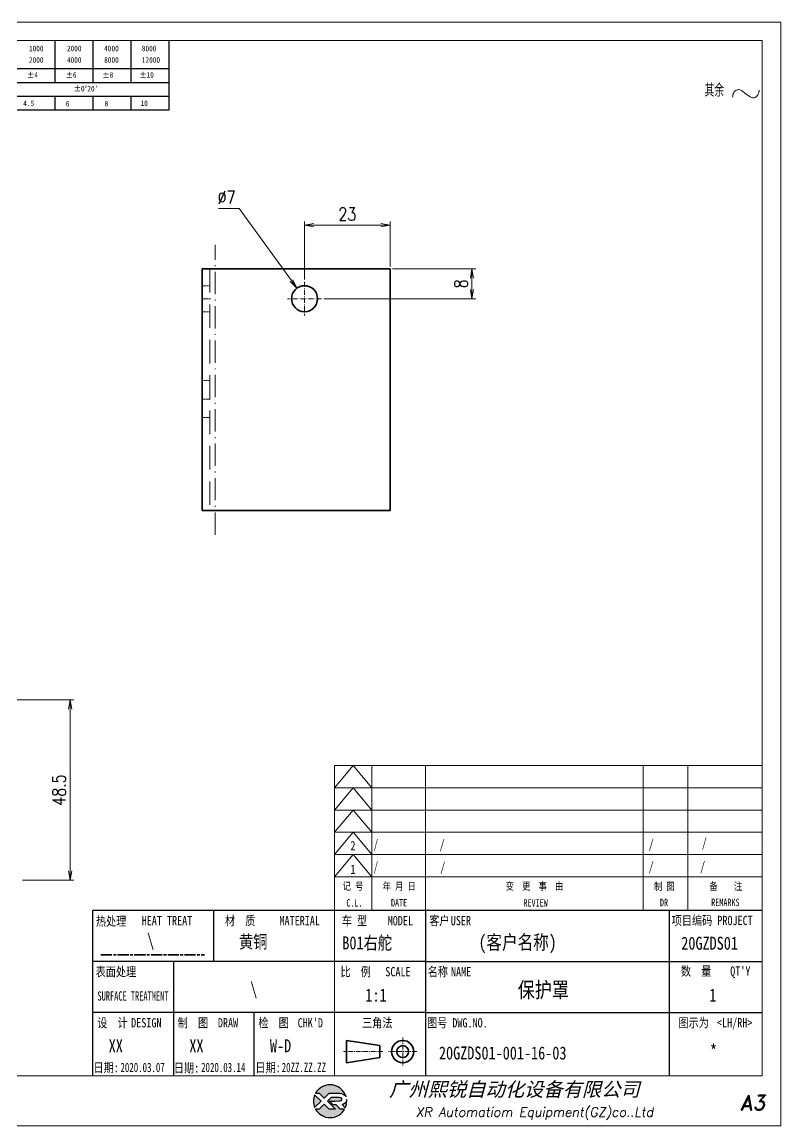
# Model space of a CAD drawing. Header units: millimetres. Extents: x 1333 to 78972, y -42879 to -5704.
# Drawn here: x 75749.7 to 75953.6, y -21799.1 to -21502.1 of the extents above; entities that cross this region are included whole.
import ezdxf
from ezdxf.enums import TextEntityAlignment as Align

# ---------------------------------------------------------------- set-up
doc = ezdxf.new("R2010")
doc.units = ezdxf.units.MM
doc.header["$LTSCALE"] = 0.5
for name, pattern in [('AM_ISO02W050x2', [3.75, 3, -0.75]), ('AM_ISO08W050x2', [9, 6, -0.75, 1.5, -0.75]), ('CENTER', [2, 1.25, -0.25, 0.25, -0.25]), ('DASHDOT', [18.5, 12, -3, 0.5, -3]), ('DASHED', [19.05, 12.7, -6.35]), ('DOT2', [0.125, 0, -0.125])]:
    doc.linetypes.add(name, pattern=pattern)
for name, color, linetype in [('DIM', 3, 'Continuous'), ('layer 1', 7, 'Continuous'), ('图号', 7, 'Continuous'), ('图名', 7, 'Continuous'), ('图框文字', 7, 'Continuous'), ('数量', 7, 'Continuous'), ('材质', 7, 'Continuous'), ('表面处理', 7, 'Continuous'), ('车型', 7, 'Continuous')]:
    doc.layers.add(name, color=color, linetype=linetype)
for name, color, linetype, lineweight in [('中心线', 2, 'AM_ISO08W050x2', 18), ('图框', 7, 'Continuous', 18), ('标注线', 3, 'Continuous', 18), ('热处理', 7, 'Continuous', 20), ('粗实线', 7, 'Continuous', 35), ('粗点划线', 6, 'AM_ISO08W050x2', 35), ('虚线', 1, 'AM_ISO02W050x2', 18)]:
    doc.layers.add(name, color=color, linetype=linetype, lineweight=lineweight)
doc.layers.add('打印', color=7, linetype='Continuous', lineweight=15, plot=False)
doc.layers.add('打印-禁用', color=7, linetype='Continuous', lineweight=15, plot=False)
doc.styles.add('DIM', font='romans.shx', dxfattribs={"width": 0.8, "bigfont": 'bigfont.shx'})
doc.styles.add('STYLE1', font='')
doc.styles.add('国标', font='simfang.ttf', dxfattribs={"width": 0.8})
doc.styles.add('机械长仿宋', font='gbenor.shx', dxfattribs={"height": 1, "bigfont": 'gbcbig.shx'})
doc.styles.add('标题字', font='romand.shx', dxfattribs={"oblique": 10, "bigfont": 'bigfont.shx'})
doc.styles.get('STYLE1').set_extended_font_data('SimSun')
doc.dimstyles.new('XR 1-1$0', dxfattribs={"dimtxt": 3.5, "dimasz": 2.5, "dimexe": 1, "dimexo": 0.625, "dimgap": 1.2, "dimtad": 1, "dimzin": 9, "dimdsep": 46, "dimtxsty": 'DIM', "dimblk": 'OPEN', "dimcen": 0, "dimclrd": 8, "dimclre": 8, "dimclrt": 2, "dimazin": 2, "dimtfac": 0.5, "dimtmove": 0, "dimatfit": 3, "dimldrblk": 'OPEN', "dimfxl": 1, "dimtolj": 2, "dimlwd": 18, "dimlwe": 18, "dimarcsym": 0})
doc.dimstyles.new('XR 1-1$3', dxfattribs={"dimtxt": 3.5, "dimasz": 2.5, "dimexe": 1, "dimexo": 0.625, "dimgap": 1.2, "dimtad": 1, "dimtoh": 1, "dimdsep": 46, "dimtxsty": 'DIM', "dimblk": 'OPEN', "dimcen": 0, "dimclrd": 8, "dimclre": 8, "dimclrt": 2, "dimazin": 2, "dimtfac": 0.5, "dimtofl": 0, "dimtmove": 0, "dimatfit": 3, "dimldrblk": 'OPEN', "dimfxl": 1, "dimtolj": 2, "dimlwd": 18, "dimlwe": 18, "dimarcsym": 0})

# ---------------------------------------------------------------- blocks, each defined once
blk = doc.blocks.new('XR')
at = {"true_color": 0xfc8000}
h = blk.add_hatch(color=30, dxfattribs=at)
h.set_gradient(color1=(252, 128, 0), rotation=240, one_color=1, tint=1, name='INVCURVED')
edge = h.paths.add_edge_path()
edge.add_spline(control_points=[(-434.18, -5928.47), (-433.9, -5928.74), (-433.63, -5929.01), (-433.63, -5929.01), (-433.63, -5929.01), (-433.63, -5929.01), (-433.36, -5928.74), (-433.09, -5928.47)], knot_values=[0.5625, 0.5625, 0.5625, 0.5625, 0.625, 0.625, 0.625, 0.625, 0.6875, 0.6875, 0.6875, 0.6875], degree=3, periodic=0)
edge.add_spline(control_points=[(-433.09, -5928.47), (-432.82, -5928.2), (-432.54, -5927.93), (-432.54, -5927.93), (-432.54, -5927.93), (-432.54, -5927.93), (-432.04, -5927.93), (-431.53, -5927.93)], knot_values=[0.4375, 0.4375, 0.4375, 0.4375, 0.5, 0.5, 0.5, 0.5, 0.5625, 0.5625, 0.5625, 0.5625], degree=3, periodic=0)
edge.add_spline(control_points=[(-431.53, -5927.93), (-431.03, -5927.93), (-430.52, -5927.93), (-430.52, -5927.93), (-430.52, -5927.93), (-430, -5927.93), (-429.43, -5927.96), (-429.01, -5928.33)], knot_values=[0.25, 0.25, 0.25, 0.25, 0.3125, 0.3125, 0.3125, 0.3125, 0.4375, 0.4375, 0.4375, 0.4375], degree=3, periodic=0)
edge.add_spline(control_points=[(-429.01, -5928.33), (-428.88, -5928.44), (-428.78, -5928.59), (-428.71, -5928.75)], knot_values=[0.125, 0.125, 0.125, 0.125, 0.25, 0.25, 0.25, 0.25], degree=3, periodic=0)
edge.add_spline(control_points=[(-428.71, -5928.75), (-429.13, -5927.18), (-430.58, -5926.02), (-432.31, -5926.02)], knot_values=[0, 0, 0, 0, 0.125, 0.125, 0.125, 0.125], degree=3, periodic=0)
edge.add_spline(control_points=[(-432.31, -5926.02), (-433.72, -5926.02), (-434.94, -5926.79), (-435.58, -5927.93)], knot_values=[0.875, 0.875, 0.875, 0.875, 1, 1, 1, 1], degree=3, periodic=0)
edge.add_spline(control_points=[(-435.58, -5927.93), (-435.58, -5927.93), (-434.72, -5927.93), (-434.72, -5927.93), (-434.72, -5927.93), (-434.72, -5927.93), (-434.45, -5928.2), (-434.18, -5928.47)], knot_values=[0.6875, 0.6875, 0.6875, 0.6875, 0.8125, 0.8125, 0.8125, 0.8125, 0.875, 0.875, 0.875, 0.875], degree=3, periodic=0)
edge = h.paths.add_edge_path()
edge.add_spline(control_points=[(-434.79, -5929.26), (-435.04, -5929.02), (-435.34, -5928.72), (-435.54, -5928.53)], knot_values=[0.562504, 0.562504, 0.562504, 0.562504, 0.656252, 0.656252, 0.656252, 0.656252], degree=3, periodic=0)
edge.add_spline(control_points=[(-435.54, -5928.53), (-435.67, -5928.4), (-435.76, -5928.31), (-435.76, -5928.31), (-435.76, -5928.31), (-435.94, -5928.74), (-436.03, -5929.21), (-436.03, -5929.71)], knot_values=[0.25, 0.25, 0.25, 0.25, 0.312504, 0.312504, 0.312504, 0.312504, 0.562504, 0.562504, 0.562504, 0.562504], degree=3, periodic=0)
edge.add_spline(control_points=[(-436.03, -5929.71), (-436.03, -5930.2), (-435.94, -5930.67), (-435.76, -5931.1), (-435.76, -5931.1), (-435.4, -5930.75), (-435.05, -5930.4)], knot_values=[0.874998, 0.874998, 0.874998, 0.874998, 1.124998, 1.124998, 1.124998, 1.25, 1.25, 1.25, 1.25], degree=3, periodic=0)
edge.add_spline(control_points=[(-435.05, -5930.4), (-434.7, -5930.05), (-434.34, -5929.71), (-434.34, -5929.71), (-434.34, -5929.71), (-434.34, -5929.71), (-434.34, -5929.71), (-434.34, -5929.71)], knot_values=[0.749878, 0.749878, 0.749878, 0.749878, 0.874875, 0.874875, 0.874875, 0.874875, 0.874998, 0.874998, 0.874998, 0.874998], degree=3, periodic=0)
edge.add_spline(control_points=[(-434.34, -5929.71), (-434.34, -5929.71), (-434.34, -5929.71), (-434.34, -5929.71)], knot_values=[0.749634, 0.749634, 0.749634, 0.749634, 0.749817, 0.749817, 0.749817, 0.749817], degree=3, periodic=0)
edge.add_spline(control_points=[(-434.35, -5929.7), (-434.35, -5929.7), (-434.35, -5929.7), (-434.35, -5929.7)], knot_values=[0.738281, 0.738281, 0.738281, 0.738281, 0.742188, 0.742188, 0.742188, 0.742188], degree=3, periodic=0)
edge.add_spline(control_points=[(-434.35, -5929.7), (-434.36, -5929.69), (-434.37, -5929.68), (-434.38, -5929.67)], knot_values=[0.726563, 0.726563, 0.726563, 0.726563, 0.738281, 0.738281, 0.738281, 0.738281], degree=3, periodic=0)
edge.add_spline(control_points=[(-434.38, -5929.67), (-434.38, -5929.66), (-434.39, -5929.65), (-434.4, -5929.65)], knot_values=[0.718751, 0.718751, 0.718751, 0.718751, 0.726563, 0.726563, 0.726563, 0.726563], degree=3, periodic=0)
edge.add_spline(control_points=[(-434.4, -5929.65), (-434.42, -5929.63), (-434.45, -5929.6), (-434.47, -5929.58)], knot_values=[0.703126, 0.703126, 0.703126, 0.703126, 0.718751, 0.718751, 0.718751, 0.718751], degree=3, periodic=0)
edge.add_spline(control_points=[(-434.47, -5929.58), (-434.5, -5929.55), (-434.53, -5929.52), (-434.56, -5929.49)], knot_values=[0.687501, 0.687501, 0.687501, 0.687501, 0.703126, 0.703126, 0.703126, 0.703126], degree=3, periodic=0)
edge.add_spline(control_points=[(-434.56, -5929.49), (-434.63, -5929.42), (-434.71, -5929.35), (-434.79, -5929.26)], knot_values=[0.656252, 0.656252, 0.656252, 0.656252, 0.687501, 0.687501, 0.687501, 0.687501], degree=3, periodic=0)
at = {"true_color": 0x0348ff}
h = blk.add_hatch(color=160, dxfattribs=at)
h.set_gradient(color1=(3, 72, 255), color2=(0, 41, 153), one_color=1, tint=0.3, name='HEMISPHERICAL')
edge = h.paths.add_edge_path()
edge.add_spline(control_points=[(-432.54, -5929.67), (-432.26, -5929.95), (-431.94, -5930.23), (-431.66, -5930.51), (-431.66, -5930.51), (-431.66, -5930.51), (-431.66, -5930.51), (-431.66, -5930.51)], knot_values=[0.736842, 0.736842, 0.736842, 0.736842, 0.789474, 0.789474, 0.789474, 0.789474, 0.802633, 0.802633, 0.802633, 0.802633], degree=3, periodic=0)
edge.add_spline(control_points=[(-431.66, -5930.51), (-431.65, -5930.51), (-431.65, -5930.52), (-431.65, -5930.52)], knot_values=[0.802633, 0.802633, 0.802633, 0.802633, 0.815791, 0.815791, 0.815791, 0.815791], degree=3, periodic=0)
edge.add_spline(control_points=[(-431.65, -5930.52), (-431.64, -5930.53), (-431.64, -5930.53), (-431.64, -5930.53)], knot_values=[0.815791, 0.815791, 0.815791, 0.815791, 0.82237, 0.82237, 0.82237, 0.82237], degree=3, periodic=0)
edge.add_spline(control_points=[(-431.64, -5930.53), (-431.64, -5930.53), (-431.64, -5930.53), (-431.63, -5930.54)], knot_values=[0.82237, 0.82237, 0.82237, 0.82237, 0.828949, 0.828949, 0.828949, 0.828949], degree=3, periodic=0)
edge.add_spline(control_points=[(-431.63, -5930.54), (-431.63, -5930.54), (-431.63, -5930.54), (-431.63, -5930.54), (-431.63, -5930.54), (-431.63, -5930.54), (-431.59, -5930.54), (-431.52, -5930.54)], knot_values=[0.841901, 0.841901, 0.841901, 0.841901, 0.842105, 0.842105, 0.842105, 0.842105, 0.855264, 0.855264, 0.855264, 0.855264], degree=3, periodic=0)
edge.add_spline(control_points=[(-431.52, -5930.54), (-431.46, -5930.54), (-431.38, -5930.54), (-431.3, -5930.54)], knot_values=[0.855264, 0.855264, 0.855264, 0.855264, 0.868422, 0.868422, 0.868422, 0.868422], degree=3, periodic=0)
edge.add_spline(control_points=[(-431.3, -5930.54), (-431.26, -5930.54), (-431.22, -5930.54), (-431.18, -5930.54)], knot_values=[0.868422, 0.868422, 0.868422, 0.868422, 0.875, 0.875, 0.875, 0.875], degree=3, periodic=0)
edge.add_spline(control_points=[(-431.18, -5930.54), (-431.14, -5930.54), (-431.1, -5930.54), (-431.07, -5930.54)], knot_values=[0.875, 0.875, 0.875, 0.875, 0.881579, 0.881579, 0.881579, 0.881579], degree=3, periodic=0)
edge.add_spline(control_points=[(-431.07, -5930.54), (-431.05, -5930.54), (-431.04, -5930.54), (-431.03, -5930.54)], knot_values=[0.881579, 0.881579, 0.881579, 0.881579, 0.884869, 0.884869, 0.884869, 0.884869], degree=3, periodic=0)
edge.add_spline(control_points=[(-431.03, -5930.54), (-431.02, -5930.54), (-431, -5930.54), (-431, -5930.54)], knot_values=[0.884869, 0.884869, 0.884869, 0.884869, 0.888158, 0.888158, 0.888158, 0.888158], degree=3, periodic=0)
edge.add_spline(control_points=[(-431, -5930.54), (-430.99, -5930.54), (-430.99, -5930.54), (-430.98, -5930.54)], knot_values=[0.888158, 0.888158, 0.888158, 0.888158, 0.889803, 0.889803, 0.889803, 0.889803], degree=3, periodic=0)
edge.add_spline(control_points=[(-430.98, -5930.54), (-430.98, -5930.54), (-430.98, -5930.54), (-430.97, -5930.54)], knot_values=[0.889803, 0.889803, 0.889803, 0.889803, 0.891447, 0.891447, 0.891447, 0.891447], degree=3, periodic=0)
edge.add_spline(control_points=[(-430.97, -5930.54), (-430.97, -5930.54), (-430.97, -5930.54), (-430.97, -5930.54)], knot_values=[0.891447, 0.891447, 0.891447, 0.891447, 0.89227, 0.89227, 0.89227, 0.89227], degree=3, periodic=0)
edge.add_spline(control_points=[(-430.97, -5930.54), (-430.97, -5930.54), (-430.97, -5930.54), (-430.97, -5930.54)], knot_values=[0.89227, 0.89227, 0.89227, 0.89227, 0.893092, 0.893092, 0.893092, 0.893092], degree=3, periodic=0)
edge.add_spline(control_points=[(-430.97, -5930.54), (-430.97, -5930.54), (-430.97, -5930.54), (-430.97, -5930.54)], knot_values=[0.893092, 0.893092, 0.893092, 0.893092, 0.893503, 0.893503, 0.893503, 0.893503], degree=3, periodic=0)
edge.add_spline(control_points=[(-430.97, -5930.54), (-430.97, -5930.54), (-430.97, -5930.54), (-430.97, -5930.54)], knot_values=[0.893503, 0.893503, 0.893503, 0.893503, 0.893914, 0.893914, 0.893914, 0.893914], degree=3, periodic=0)
edge.add_spline(control_points=[(-430.97, -5930.54), (-430.97, -5930.54), (-430.97, -5930.54), (-430.97, -5930.54)], knot_values=[0.893914, 0.893914, 0.893914, 0.893914, 0.89412, 0.89412, 0.89412, 0.89412], degree=3, periodic=0)
edge.add_spline(control_points=[(-430.97, -5930.54), (-430.97, -5930.54), (-430.97, -5930.54), (-430.97, -5930.54)], knot_values=[0.89412, 0.89412, 0.89412, 0.89412, 0.894326, 0.894326, 0.894326, 0.894326], degree=3, periodic=0)
edge.add_spline(control_points=[(-430.97, -5930.54), (-430.97, -5930.54), (-430.97, -5930.54), (-430.97, -5930.54)], knot_values=[0.894428, 0.894428, 0.894428, 0.894428, 0.894531, 0.894531, 0.894531, 0.894531], degree=3, periodic=0)
edge.add_spline(control_points=[(-430.97, -5930.54), (-430.97, -5930.54), (-430.97, -5930.54), (-430.97, -5930.54)], knot_values=[0.894531, 0.894531, 0.894531, 0.894531, 0.894583, 0.894583, 0.894583, 0.894583], degree=3, periodic=0)
edge.add_spline(control_points=[(-430.97, -5930.54), (-430.97, -5930.54), (-430.97, -5930.54), (-430.97, -5930.54), (-430.97, -5930.54), (-430.97, -5930.54), (-430.73, -5930.78), (-430.49, -5931.01)], knot_values=[0.894685, 0.894685, 0.894685, 0.894685, 0.894737, 0.894737, 0.894737, 0.894737, 0.921052, 0.921052, 0.921052, 0.921052], degree=3, periodic=0)
edge.add_spline(control_points=[(-430.49, -5931.01), (-430.26, -5931.24), (-430.02, -5931.48), (-430.02, -5931.48)], knot_values=[0.921052, 0.921052, 0.921052, 0.921052, 0.947368, 0.947368, 0.947368, 0.947368], degree=3, periodic=0)
edge.add_spline(control_points=[(-430.02, -5931.48), (-430.02, -5931.48), (-430.02, -5931.48), (-430.02, -5931.48)], knot_values=[0.947522, 0.947522, 0.947522, 0.947522, 0.947573, 0.947573, 0.947573, 0.947573], degree=3, periodic=0)
edge.add_spline(control_points=[(-430.02, -5931.48), (-430.02, -5931.48), (-430.02, -5931.48), (-430.02, -5931.48)], knot_values=[0.947573, 0.947573, 0.947573, 0.947573, 0.947676, 0.947676, 0.947676, 0.947676], degree=3, periodic=0)
edge.add_spline(control_points=[(-430.02, -5931.48), (-430.02, -5931.48), (-430.02, -5931.48), (-430.02, -5931.48)], knot_values=[0.947676, 0.947676, 0.947676, 0.947676, 0.947779, 0.947779, 0.947779, 0.947779], degree=3, periodic=0)
edge.add_spline(control_points=[(-430.02, -5931.48), (-430.02, -5931.48), (-430.02, -5931.48), (-430.02, -5931.48)], knot_values=[0.947779, 0.947779, 0.947779, 0.947779, 0.947984, 0.947984, 0.947984, 0.947984], degree=3, periodic=0)
edge.add_spline(control_points=[(-430.02, -5931.48), (-430.02, -5931.48), (-430.02, -5931.48), (-430.02, -5931.48)], knot_values=[0.947984, 0.947984, 0.947984, 0.947984, 0.94819, 0.94819, 0.94819, 0.94819], degree=3, periodic=0)
edge.add_spline(control_points=[(-430.02, -5931.48), (-430.02, -5931.48), (-430.02, -5931.48), (-430.02, -5931.48)], knot_values=[0.94819, 0.94819, 0.94819, 0.94819, 0.948601, 0.948601, 0.948601, 0.948601], degree=3, periodic=0)
edge.add_spline(control_points=[(-430.02, -5931.48), (-430.02, -5931.48), (-430.02, -5931.48), (-430.02, -5931.48)], knot_values=[0.948601, 0.948601, 0.948601, 0.948601, 0.949012, 0.949012, 0.949012, 0.949012], degree=3, periodic=0)
edge.add_spline(control_points=[(-430.02, -5931.48), (-430.02, -5931.48), (-430.01, -5931.48), (-430.01, -5931.48)], knot_values=[0.949012, 0.949012, 0.949012, 0.949012, 0.949834, 0.949834, 0.949834, 0.949834], degree=3, periodic=0)
edge.add_spline(control_points=[(-430.01, -5931.48), (-430.01, -5931.48), (-430.01, -5931.48), (-430.01, -5931.48)], knot_values=[0.949834, 0.949834, 0.949834, 0.949834, 0.950657, 0.950657, 0.950657, 0.950657], degree=3, periodic=0)
edge.add_spline(control_points=[(-430.01, -5931.48), (-430.01, -5931.48), (-430, -5931.48), (-430, -5931.48)], knot_values=[0.950657, 0.950657, 0.950657, 0.950657, 0.952301, 0.952301, 0.952301, 0.952301], degree=3, periodic=0)
edge.add_spline(control_points=[(-430, -5931.48), (-429.99, -5931.48), (-429.98, -5931.48), (-429.98, -5931.48)], knot_values=[0.952301, 0.952301, 0.952301, 0.952301, 0.953946, 0.953946, 0.953946, 0.953946], degree=3, periodic=0)
edge.add_spline(control_points=[(-429.98, -5931.48), (-429.96, -5931.48), (-429.95, -5931.48), (-429.93, -5931.48)], knot_values=[0.953946, 0.953946, 0.953946, 0.953946, 0.957236, 0.957236, 0.957236, 0.957236], degree=3, periodic=0)
edge.add_spline(control_points=[(-429.93, -5931.48), (-429.91, -5931.48), (-429.89, -5931.48), (-429.87, -5931.48)], knot_values=[0.957236, 0.957236, 0.957236, 0.957236, 0.960525, 0.960525, 0.960525, 0.960525], degree=3, periodic=0)
edge.add_spline(control_points=[(-429.87, -5931.48), (-429.82, -5931.48), (-429.77, -5931.48), (-429.71, -5931.48)], knot_values=[0.960525, 0.960525, 0.960525, 0.960525, 0.967104, 0.967104, 0.967104, 0.967104], degree=3, periodic=0)
edge.add_spline(control_points=[(-429.71, -5931.48), (-429.65, -5931.48), (-429.59, -5931.48), (-429.53, -5931.48)], knot_values=[0.967104, 0.967104, 0.967104, 0.967104, 0.973683, 0.973683, 0.973683, 0.973683], degree=3, periodic=0)
edge.add_spline(control_points=[(-429.53, -5931.48), (-429.41, -5931.48), (-429.29, -5931.48), (-429.19, -5931.48)], knot_values=[0.973683, 0.973683, 0.973683, 0.973683, 0.98684, 0.98684, 0.98684, 0.98684], degree=3, periodic=0)
edge.add_spline(control_points=[(-429.19, -5931.48), (-429.1, -5931.48), (-429.04, -5931.48), (-429.04, -5931.48), (-429.67, -5932.62), (-430.9, -5933.39), (-432.31, -5933.39)], knot_values=[0.98684, 0.98684, 0.98684, 0.98684, 1, 1, 1, 1.052632, 1.052632, 1.052632, 1.052632], degree=3, periodic=0)
edge.add_spline(control_points=[(-432.31, -5933.39), (-433.72, -5933.39), (-434.94, -5932.62), (-435.58, -5931.48), (-435.58, -5931.48), (-435.58, -5931.48), (-435.36, -5931.48), (-435.15, -5931.48)], knot_values=[0.052632, 0.052632, 0.052632, 0.052632, 0.105263, 0.105263, 0.105263, 0.105263, 0.131579, 0.131579, 0.131579, 0.131579], degree=3, periodic=0)
edge.add_spline(control_points=[(-435.15, -5931.48), (-434.93, -5931.48), (-434.72, -5931.48), (-434.72, -5931.48), (-434.72, -5931.48), (-434.72, -5931.48), (-434.45, -5931.21), (-434.18, -5930.94)], knot_values=[0.131579, 0.131579, 0.131579, 0.131579, 0.157895, 0.157895, 0.157895, 0.157895, 0.184211, 0.184211, 0.184211, 0.184211], degree=3, periodic=0)
edge.add_spline(control_points=[(-434.18, -5930.94), (-433.9, -5930.67), (-433.63, -5930.4), (-433.63, -5930.4), (-433.63, -5930.4), (-433.63, -5930.4), (-433.36, -5930.67), (-433.09, -5930.94)], knot_values=[0.184211, 0.184211, 0.184211, 0.184211, 0.210526, 0.210526, 0.210526, 0.210526, 0.236842, 0.236842, 0.236842, 0.236842], degree=3, periodic=0)
edge.add_spline(control_points=[(-433.09, -5930.94), (-432.82, -5931.21), (-432.54, -5931.48), (-432.54, -5931.48), (-432.54, -5931.48), (-432.54, -5931.48), (-432.19, -5931.48), (-431.83, -5931.48)], knot_values=[0.236842, 0.236842, 0.236842, 0.236842, 0.263158, 0.263158, 0.263158, 0.263158, 0.289474, 0.289474, 0.289474, 0.289474], degree=3, periodic=0)
edge.add_spline(control_points=[(-431.83, -5931.48), (-431.48, -5931.48), (-431.12, -5931.48), (-431.12, -5931.48), (-431.12, -5931.48), (-431.12, -5931.48), (-431.57, -5931.03), (-432.02, -5930.59)], knot_values=[0.289474, 0.289474, 0.289474, 0.289474, 0.315789, 0.315789, 0.315789, 0.315789, 0.342105, 0.342105, 0.342105, 0.342105], degree=3, periodic=0)
edge.add_spline(control_points=[(-432.02, -5930.59), (-432.47, -5930.15), (-432.92, -5929.71), (-432.92, -5929.71), (-432.92, -5929.71), (-432.92, -5929.71), (-432.71, -5929.5), (-432.5, -5929.29)], knot_values=[0.342105, 0.342105, 0.342105, 0.342105, 0.368421, 0.368421, 0.368421, 0.368421, 0.394737, 0.394737, 0.394737, 0.394737], degree=3, periodic=0)
edge.add_spline(control_points=[(-432.5, -5929.29), (-432.3, -5929.09), (-432.09, -5928.88), (-432.09, -5928.88)], knot_values=[0.394737, 0.394737, 0.394737, 0.394737, 0.421053, 0.421053, 0.421053, 0.421053], degree=3, periodic=0)
edge.add_spline(control_points=[(-432.09, -5928.88), (-432.09, -5928.88), (-432.06, -5928.86), (-432.06, -5928.86)], knot_values=[0.421053, 0.421053, 0.421053, 0.421053, 0.473684, 0.473684, 0.473684, 0.473684], degree=3, periodic=0)
edge.add_spline(control_points=[(-432.06, -5928.86), (-432.06, -5928.86), (-432.06, -5928.86), (-432.06, -5928.86), (-432.06, -5928.86), (-432.06, -5928.86), (-430.4, -5928.86), (-430.26, -5928.86)], knot_values=[0.473684, 0.473684, 0.473684, 0.473684, 0.473684, 0.473684, 0.473684, 0.473684, 0.526316, 0.526316, 0.526316, 0.526316], degree=3, periodic=0)
edge.add_spline(control_points=[(-430.26, -5928.86), (-429.54, -5928.86), (-429.62, -5929.4), (-429.83, -5929.55)], knot_values=[0.526316, 0.526316, 0.526316, 0.526316, 0.578947, 0.578947, 0.578947, 0.578947], degree=3, periodic=0)
edge.add_spline(control_points=[(-429.83, -5929.55), (-429.94, -5929.62), (-430.08, -5929.65), (-430.26, -5929.65), (-430.26, -5929.65), (-430.26, -5929.65), (-430.48, -5929.65), (-430.71, -5929.66)], knot_values=[0.578947, 0.578947, 0.578947, 0.578947, 0.631579, 0.631579, 0.631579, 0.631579, 0.657895, 0.657895, 0.657895, 0.657895], degree=3, periodic=0)
edge.add_spline(control_points=[(-430.71, -5929.66), (-430.93, -5929.66), (-431.15, -5929.67), (-431.15, -5929.67), (-431.15, -5929.67), (-431.15, -5929.67), (-432.54, -5929.67), (-432.54, -5929.67)], knot_values=[0.657895, 0.657895, 0.657895, 0.657895, 0.684211, 0.684211, 0.684211, 0.684211, 0.736842, 0.736842, 0.736842, 0.736842], degree=3, periodic=0)
edge = h.paths.add_edge_path()
edge.add_spline(control_points=[(-428.6, -5929.32), (-428.61, -5929.67), (-428.76, -5930), (-429.06, -5930.22)], knot_values=[0.8, 0.8, 0.8, 0.8, 1, 1, 1, 1], degree=3, periodic=0)
edge.add_spline(control_points=[(-429.06, -5930.22), (-429.22, -5930.34), (-429.41, -5930.43), (-429.61, -5930.48)], knot_values=[0.6, 0.6, 0.6, 0.6, 0.8, 0.8, 0.8, 0.8], degree=3, periodic=0)
edge.add_spline(control_points=[(-429.61, -5930.48), (-429.61, -5930.48), (-428.9, -5931.19), (-428.9, -5931.19), (-428.9, -5931.19), (-428.69, -5930.73), (-428.58, -5930.23), (-428.58, -5929.71)], knot_values=[0.2, 0.2, 0.2, 0.2, 0.4, 0.4, 0.4, 0.4, 0.6, 0.6, 0.6, 0.6], degree=3, periodic=0)
edge.add_spline(control_points=[(-428.58, -5929.71), (-428.58, -5929.58), (-428.59, -5929.45), (-428.6, -5929.32)], knot_values=[0, 0, 0, 0, 0.2, 0.2, 0.2, 0.2], degree=3, periodic=0)
at = {"layer": 'layer 1', "color": 30}
for points, knots in [([(-432.31, -5926.02), (-430.58, -5926.02), (-429.13, -5927.18), (-428.71, -5928.75), (-428.71, -5928.75), (-428.78, -5928.59), (-428.88, -5928.44), (-429.01, -5928.33), (-429.01, -5928.33), (-429.43, -5927.96), (-430, -5927.93), (-430.52, -5927.93), (-430.52, -5927.93), (-430.52, -5927.93), (-432.54, -5927.93), (-432.54, -5927.93), (-432.54, -5927.93), (-432.54, -5927.93), (-433.63, -5929.01), (-433.63, -5929.01), (-433.63, -5929.01), (-433.63, -5929.01), (-434.72, -5927.93), (-434.72, -5927.93), (-434.72, -5927.93), (-434.72, -5927.93), (-435.58, -5927.93), (-435.58, -5927.93), (-435.58, -5927.93), (-434.94, -5926.79), (-433.72, -5926.02), (-432.31, -5926.02)], [0, 0, 0, 0, 0.125, 0.125, 0.125, 0.125, 0.25, 0.25, 0.25, 0.25, 0.375, 0.375, 0.375, 0.375, 0.5, 0.5, 0.5, 0.5, 0.625, 0.625, 0.625, 0.625, 0.75, 0.75, 0.75, 0.75, 0.875, 0.875, 0.875, 0.875, 1, 1, 1, 1]), ([(-435.76, -5931.1), (-435.94, -5930.67), (-436.03, -5930.2), (-436.03, -5929.71), (-436.03, -5929.71), (-436.03, -5929.21), (-435.94, -5928.74), (-435.76, -5928.31), (-435.76, -5928.31), (-435.76, -5928.31), (-434.34, -5929.71), (-434.34, -5929.71), (-434.34, -5929.71), (-434.34, -5929.71), (-435.76, -5931.1), (-435.76, -5931.1)], [0, 0, 0, 0, 0.25, 0.25, 0.25, 0.25, 0.5, 0.5, 0.5, 0.5, 0.75, 0.75, 0.75, 0.75, 1, 1, 1, 1])]:
    blk.add_open_spline(points, degree=3, knots=knots, dxfattribs=at)
at = {"layer": 'layer 1', "color": 154}
for points, knots in [([(-429.04, -5931.48), (-429.67, -5932.62), (-430.9, -5933.39), (-432.31, -5933.39), (-432.31, -5933.39), (-433.72, -5933.39), (-434.94, -5932.62), (-435.58, -5931.48), (-435.58, -5931.48), (-435.58, -5931.48), (-434.72, -5931.48), (-434.72, -5931.48), (-434.72, -5931.48), (-434.72, -5931.48), (-433.63, -5930.4), (-433.63, -5930.4), (-433.63, -5930.4), (-433.63, -5930.4), (-432.54, -5931.48), (-432.54, -5931.48), (-432.54, -5931.48), (-432.54, -5931.48), (-431.12, -5931.48), (-431.12, -5931.48), (-431.12, -5931.48), (-431.12, -5931.48), (-432.92, -5929.71), (-432.92, -5929.71), (-432.92, -5929.71), (-432.92, -5929.71), (-432.09, -5928.88), (-432.09, -5928.88), (-432.09, -5928.88), (-432.09, -5928.88), (-432.06, -5928.86), (-432.06, -5928.86), (-432.06, -5928.86), (-432.06, -5928.86), (-430.4, -5928.86), (-430.26, -5928.86), (-430.26, -5928.86), (-429.54, -5928.86), (-429.62, -5929.4), (-429.83, -5929.55), (-429.83, -5929.55), (-429.94, -5929.62), (-430.08, -5929.65), (-430.26, -5929.65), (-430.26, -5929.65), (-430.26, -5929.65), (-431.15, -5929.67), (-431.15, -5929.67), (-431.15, -5929.67), (-431.15, -5929.67), (-432.54, -5929.67), (-432.54, -5929.67), (-432.54, -5929.67), (-432.26, -5929.95), (-431.94, -5930.23), (-431.66, -5930.51), (-431.66, -5930.51), (-431.66, -5930.51), (-431.63, -5930.54), (-431.63, -5930.54), (-431.63, -5930.54), (-431.63, -5930.54), (-430.97, -5930.54), (-430.97, -5930.54), (-430.97, -5930.54), (-430.97, -5930.54), (-430.02, -5931.48), (-430.02, -5931.48), (-430.02, -5931.48), (-430.02, -5931.48), (-429.04, -5931.48), (-429.04, -5931.48)], [0, 0, 0, 0, 0.052632, 0.052632, 0.052632, 0.052632, 0.105263, 0.105263, 0.105263, 0.105263, 0.157895, 0.157895, 0.157895, 0.157895, 0.210526, 0.210526, 0.210526, 0.210526, 0.263158, 0.263158, 0.263158, 0.263158, 0.315789, 0.315789, 0.315789, 0.315789, 0.368421, 0.368421, 0.368421, 0.368421, 0.421053, 0.421053, 0.421053, 0.421053, 0.473684, 0.473684, 0.473684, 0.473684, 0.526316, 0.526316, 0.526316, 0.526316, 0.578947, 0.578947, 0.578947, 0.578947, 0.631579, 0.631579, 0.631579, 0.631579, 0.684211, 0.684211, 0.684211, 0.684211, 0.736842, 0.736842, 0.736842, 0.736842, 0.789474, 0.789474, 0.789474, 0.789474, 0.842105, 0.842105, 0.842105, 0.842105, 0.894737, 0.894737, 0.894737, 0.894737, 0.947368, 0.947368, 0.947368, 0.947368, 1, 1, 1, 1]), ([(-428.6, -5929.32), (-428.59, -5929.45), (-428.58, -5929.58), (-428.58, -5929.71), (-428.58, -5929.71), (-428.58, -5930.23), (-428.69, -5930.73), (-428.9, -5931.19), (-428.9, -5931.19), (-428.9, -5931.19), (-429.61, -5930.48), (-429.61, -5930.48), (-429.61, -5930.48), (-429.41, -5930.43), (-429.22, -5930.34), (-429.06, -5930.22), (-429.06, -5930.22), (-428.76, -5930), (-428.61, -5929.67), (-428.6, -5929.32)], [0, 0, 0, 0, 0.2, 0.2, 0.2, 0.2, 0.4, 0.4, 0.4, 0.4, 0.6, 0.6, 0.6, 0.6, 0.8, 0.8, 0.8, 0.8, 1, 1, 1, 1])]:
    blk.add_open_spline(points, degree=3, knots=knots, dxfattribs=at)
blk = doc.blocks.new('GZDEH零件A3图框V01版')
at = {"layer": '中心线', "color": 1, "linetype": 'CENTER', "lineweight": 5, "ltscale": 2}
for p, q in [((3175.82, -1822.66), (3175.82, -1830.26)), ((3170.49, -1826.46), (3159.89, -1826.46)), ((3179.62, -1826.46), (3172.02, -1826.46))]:
    blk.add_line(p, q, dxfattribs=at)
at = {"layer": '图框', "linetype": 'Continuous'}
for p, q in [((3272.49, -1554.46), (2882.49, -1554.46)), ((3272.49, -1832.96), (3272.49, -1554.46)), ((3157.49, -1749.46), (3272.49, -1749.46)), ((3157.49, -1832.96), (3157.49, -1749.46)), ((2882.49, -1832.96), (3272.49, -1832.96))]:
    blk.add_line(p, q, dxfattribs=at)
at = {"layer": '图框', "color": 9}
for p, q in [((3157.49, -1755.46), (3162.49, -1749.46)), ((3162.49, -1749.46), (3167.49, -1755.46)), ((3167.49, -1788.46), (3167.49, -1749.46)), ((3240.49, -1788.46), (3240.49, -1749.46)), ((3252.49, -1749.46), (3252.49, -1788.46)), ((3157.49, -1755.46), (3272.49, -1755.46)), ((3157.49, -1761.46), (3162.49, -1755.46)), ((3162.49, -1755.46), (3167.49, -1761.46)), ((3157.49, -1761.46), (3272.49, -1761.46)), ((3157.49, -1767.46), (3162.49, -1761.46)), ((3162.49, -1761.46), (3167.49, -1767.46)), ((3157.49, -1767.46), (3272.49, -1767.46)), ((3157.49, -1773.46), (3162.49, -1767.46)), ((3162.49, -1767.46), (3167.49, -1773.46)), ((3157.49, -1773.46), (3272.49, -1773.46)), ((3157.49, -1779.46), (3162.49, -1773.46)), ((3162.49, -1773.46), (3167.49, -1779.46)), ((3157.49, -1779.46), (3272.49, -1779.46))]:
    blk.add_line(p, q, dxfattribs=at)
at = {"layer": '图框', "color": 9, "linetype": 'Continuous'}
blk.add_line((3181.99, -1749.46), (3181.99, -1832.96), dxfattribs=at)
at = {"layer": '图框', "color": 2, "linetype": 'ByBlock', "lineweight": 35}
for p, q in [((3169.69, -1824.86), (3160.69, -1823.46)), ((3160.69, -1829.46), (3160.69, -1823.46)), ((3169.69, -1824.86), (3169.69, -1828.06)), ((3169.69, -1828.06), (3160.69, -1829.46))]:
    blk.add_line(p, q, dxfattribs=at)
for radius in [3, 1.6]:
    blk.add_circle((3175.82, -1826.46), radius, dxfattribs=at)
at = {"layer": '图框文字', "color": 9}
for p, q in [((3082.42, -1561.98), (3082.42, -1554.46)), ((3092.64, -1561.98), (3092.64, -1554.46)), ((3102.86, -1561.98), (3102.86, -1554.46)), ((3113.09, -1573.08), (3113.09, -1554.46)), ((2996.09, -1561.98), (3113.09, -1561.98)), ((3082.42, -1565.68), (3082.42, -1561.98)), ((3092.64, -1565.68), (3092.64, -1561.98)), ((3102.86, -1565.68), (3102.86, -1561.98)), ((2996.09, -1565.68), (3113.09, -1565.68)), ((2996.09, -1569.38), (3113.09, -1569.38)), ((3082.42, -1573.08), (3082.42, -1569.48)), ((3092.64, -1573.08), (3092.64, -1569.38)), ((3102.86, -1573.08), (3102.86, -1569.38)), ((2990.09, -1573.08), (3113.09, -1573.08)), ((3272.49, -1788.46), (3092.49, -1788.46)), ((3124.99, -1788.46), (3124.99, -1802.35)), ((3181.99, -1788.46), (3181.99, -1832.96)), ((3247.49, -1788.46), (3247.49, -1832.96)), ((3181.99, -1802.21), (3092.49, -1802.21)), ((3114.17, -1802.21), (3114.17, -1815.96)), ((3181.99, -1802.21), (3272.49, -1802.21)), ((3181.99, -1815.96), (3092.49, -1815.96)), ((3114.17, -1815.96), (3114.17, -1832.96)), ((3114.17, -1815.96), (3114.17, -1832.96)), ((3135.83, -1815.96), (3135.83, -1832.96)), ((3135.83, -1815.96), (3135.83, -1832.96)), ((3181.99, -1815.96), (3272.49, -1815.96))]:
    blk.add_line(p, q, dxfattribs=at)
at = {"layer": '图框文字', "color": 7}
blk.add_line((3272.49, -1788.46), (3092.49, -1788.46), dxfattribs=at)
at = {"layer": '图框文字', "color": 9, "linetype": 'Continuous'}
blk.add_line((3092.49, -1832.96), (3092.49, -1788.46), dxfattribs=at)
at = {"layer": '打印-禁用', "linetype": 'Continuous'}
for p, q in [((3277.49, -1549.46), (2857.49, -1549.46)), ((3277.49, -1846.46), (3277.49, -1549.46)), ((2857.49, -1846.46), (3277.49, -1846.46))]:
    blk.add_line(p, q, dxfattribs=at)
at = {"layer": 'DIM', "xscale": 1.199999999999818, "yscale": 1.200000000000045, "zscale": 1.2}
blk.add_blockref('XR', (3675.07, 5275.84), dxfattribs=at)
at = {"layer": '图框', "color": 9, "style": '国标', "width": 0.8}
for s, p in [('记 号', (3162.47, -1782.94)), ('年 月 日', (3174.9, -1782.98)), ('变  更  事  由', (3211.24, -1782.93)), ('C.L.', (3162.86, -1787.45)), ('DATE', (3174.85, -1787.42)), ('REVIEW', (3211.55, -1787.45))]:
    blk.add_text(s, height=2, dxfattribs=at).set_placement(p, align=Align.CENTER)
for s, p in [('制 图', (3246.15, -1781.95)), ('备    注', (3262.68, -1781.92)), ('DR', (3246.06, -1786.34)), ('REMARKS', (3262.57, -1786.32))]:
    blk.add_text(s, height=2, dxfattribs=at).set_placement(p, align=Align.MIDDLE)
at = {"layer": '图框文字', "color": 9, "style": '国标'}
for s, height, width, p in [('1000', 1.5, 0.8, (3075.36, -1557.31)), ('2000', 1.5, 0.8, (3085.57, -1557.31)), ('4000', 1.5, 0.8, (3095.57, -1557.31)), ('8000', 1.5, 0.8, (3105.7, -1557.31)), ('2000', 1.5, 0.8, (3075.36, -1560.41)), ('4000', 1.5, 0.8, (3085.57, -1560.41)), ('8000', 1.5, 0.8, (3095.57, -1560.41)), ('12000', 1.5, 0.8, (3105.7, -1560.41)), ('±4', 1.5, 0.8, (3074.85, -1564.42)), ('±6', 1.5, 0.8, (3085.22, -1564.42)), ('±8', 1.5, 0.8, (3095.06, -1564.42)), ('±10', 1.5, 0.8, (3105.02, -1564.42)), ("±0%%D20'", 1.5, 0.8, (3087.38, -1568.12)), ('4.5', 1.5, 0.8, (3073.82, -1572.05)), ('6', 1.5, 0.8, (3085.28, -1572.19)), ('8', 1.5, 0.8, (3095.68, -1572.15)), ('10', 1.5, 0.8, (3105.36, -1572.06)), ('热处理', 2.5, 0.8, (3093.35, -1792.61)), ('材  质', 2.5, 0.8, (3128.04, -1792.46)), ('项目编码 PROJECT', 2.5, 0.8, (3248.13, -1792.43)), ('表面处理', 2.5, 0.8, (3093.27, -1806.21)), ('比  例\u3000', 2.5, 0.8, (3159.1, -1806.21)), ('SCALE', 2.5, 0.8, (3171.15, -1806.21)), ('名称\u3000', 2.5, 0.8, (3182.54, -1806.21)), ('NAME', 2.5, 0.8, (3188.8, -1806.21)), ('数  量', 2.5, 0.8, (3250.61, -1806.05)), ("QT'Y ", 2.5, 0.8, (3263.86, -1806.05)), ('SURFACE TREATMENT', 2.5, 0.6, (3093.77, -1812.75)), (' DESIGN', 2.5, 0.8, (3101.47, -1819.96)), (' DRAW', 2.5, 0.8, (3124.78, -1819.96)), ("CHK'D", 2.5, 0.8, (3147.58, -1819.96)), ('三角法', 2.5, 0.8, (3164.9, -1819.96)), ('图号', 2.5, 0.8, (3182.36, -1819.96)), ('DWG.NO.', 2.5, 0.8, (3189.16, -1819.96)), ('图示为', 2.5, 0.8, (3249.94, -1819.93)), ('<LH/RH>', 2.5, 0.8, (3260.31, -1819.93))]:
    blk.add_text(s, height=height, dxfattribs=dict(at, width=width)).set_placement(p)
at = {"layer": '图框文字', "color": 9, "style": '国标', "width": 0.8}
for s, p in [('HEAT TREAT', (3112.45, -1792.46)), ('MATERIAL', (3148.14, -1792.46)), ('客户', (3185.68, -1792.46)), ('USER', (3191.46, -1792.46)), ('设  计', (3097.79, -1819.96)), ('制  图', (3119.43, -1819.96)), ('检  图', (3141.11, -1819.96)), ('日期:', (3096.09, -1832)), ('日期:', (3117.71, -1832.1)), ('日期:', (3139.62, -1832))]:
    blk.add_text(s, height=2.5, dxfattribs=at).set_placement(p, align=Align.CENTER)
for s, p in [('车 型', (3162.87, -1791.2)), ('MODEL', (3175.2, -1791.24))]:
    blk.add_text(s, height=2.5, dxfattribs=at).set_placement(p, align=Align.MIDDLE)
at = {"layer": '图框文字', "color": 7, "lineweight": -3, "style": 'STYLE1', "oblique": 15}
blk.add_text('广州熙锐自动化设备有限公司 ', height=3.8, dxfattribs=at).set_placement((3172.16, -1838.51))
at = {"layer": '图框文字', "color": 7, "style": '标题字', "oblique": 10}
for s, height, p in [('A3', 4, (3269.91, -1840.2)), ('XR Automatiom Equipment(GZ)co..Ltd', 2.5, (3211.26, -1842.9))]:
    blk.add_text(s, height=height, dxfattribs=at).set_placement(p, align=Align.MIDDLE)
blk = doc.blocks.new('DEH A3')
at = {"layer": '图框'}
blk.add_blockref('GZDEH零件A3图框V01版', (-2857.49, 1846.46), dxfattribs=at)
blk = doc.blocks.new('其余不去材料')
at = {"layer": '标注线', "color": 2, "lineweight": 13}
for points in [[(0, 0.17), (0.01, 0.48), (0.07, 0.79), (0.16, 1.09), (0.28, 1.36), (0.44, 1.6), (0.62, 1.8), (0.82, 1.97), (1.04, 2.09), (1.26, 2.17), (1.49, 2.21), (1.72, 2.21), (1.94, 2.17), (2.37, 1.97), (2.41, 1.95)], [(2.41, 1.95), (3.55, 1.11), (4.7, 0.27)], [(4.7, 0.27), (4.91, 0.14), (5.14, 0.05), (5.37, 0), (5.6, 0), (5.82, 0.04), (6.04, 0.11), (6.45, 0.38), (6.79, 0.8), (7.02, 1.34), (7.11, 1.95), (7.11, 2.09)]]:
    blk.add_lwpolyline(points, dxfattribs=at)
at = {"layer": '标注线', "color": 7, "linetype": 'DOT2', "style": '机械长仿宋'}
blk.add_text('其余', height=3.5, dxfattribs=at).set_placement((-7.56, 0.3))
blk = doc.blocks.new('_Open')
at = {"color": 0, "linetype": 'ByBlock', "lineweight": -2}
for p, q in [((-1, 0.17), (0, 0)), ((-1, -0.17), (0, 0)), ((0, 0), (-1, 0))]:
    blk.add_line(p, q, dxfattribs=at)
blk = doc.blocks.new('*D676')
at = {"layer": 'Defpoints', "color": 0}
for p in [(75848.58, -21556.72), (75848.58, -21568.52), (75825.58, -21571.97)]:
    blk.add_point(p, dxfattribs=at)
at = {"layer": '标注线', "color": 8, "lineweight": 18}
for p, q in [((75825.58, -21571.34), (75825.58, -21555.72)), ((75848.58, -21567.89), (75848.58, -21555.72)), ((75828.08, -21556.72), (75846.08, -21556.72))]:
    blk.add_line(p, q, dxfattribs=at)
at = {"layer": '标注线', "color": 8, "lineweight": 18, "xscale": 2.5, "yscale": 2.5, "zscale": 2.5, "rotation": 180}
blk.add_blockref('_Open', (75825.58, -21556.72), dxfattribs=at)
at = {"layer": '标注线', "color": 8, "lineweight": 18, "xscale": 2.5, "yscale": 2.5, "zscale": 2.5}
blk.add_blockref('_Open', (75848.58, -21556.72), dxfattribs=at)
at = {"layer": '标注线', "color": 2, "insert": (75837.08, -21553.77), "char_height": 3.5, "attachment_point": 5, "style": 'DIM'}
blk.add_mtext('\\A2;23', dxfattribs=at)
blk = doc.blocks.new('*D677')
at = {"layer": 'Defpoints', "color": 0}
for p in [(75848.58, -21568.52), (75870.58, -21568.52), (75830.13, -21576.52)]:
    blk.add_point(p, dxfattribs=at)
at = {"layer": '标注线', "color": 8, "lineweight": 18}
for p, q in [((75849.21, -21568.52), (75871.58, -21568.52)), ((75870.58, -21574.02), (75870.58, -21571.02)), ((75830.76, -21576.52), (75871.58, -21576.52))]:
    blk.add_line(p, q, dxfattribs=at)
at = {"layer": '标注线', "color": 8, "lineweight": 18, "xscale": 2.5, "yscale": 2.5, "zscale": 2.5}
for p, rotation in [((75870.58, -21568.52), 90), ((75870.58, -21576.52), 270)]:
    blk.add_blockref('_Open', p, dxfattribs=dict(at, rotation=rotation))
at = {"layer": '标注线', "color": 2, "insert": (75867.63, -21572.52), "char_height": 3.5, "attachment_point": 5, "rotation": 90, "style": 'DIM'}
blk.add_mtext('\\A2;8', dxfattribs=at)
blk = doc.blocks.new('*D678')
at = {"layer": 'Defpoints', "color": 0}
for p in [(75823.53, -21573.68), (75827.63, -21579.36)]:
    blk.add_point(p, dxfattribs=at)
at = {"layer": '标注线', "color": 8, "lineweight": 18}
for p, q in [((75802.43, -21552.21), (75808.03, -21552.21)), ((75808.03, -21552.21), (75822.07, -21571.65))]:
    blk.add_line(p, q, dxfattribs=at)
at = {"layer": '标注线', "color": 8, "lineweight": 18, "xscale": 2.5, "yscale": 2.5, "zscale": 2.5, "rotation": 305.8319192318818}
blk.add_blockref('_Open', (75823.53, -21573.68), dxfattribs=at)
at = {"layer": '标注线', "color": 2, "insert": (75804.63, -21549.26), "char_height": 3.5, "attachment_point": 5, "style": 'DIM'}
blk.add_mtext('\\A2;∅7', dxfattribs=at)
blk = doc.blocks.new('*D608')
at = {"layer": 'Defpoints', "color": 0}
for p in [(75745.59, -21684.48), (75749.09, -21732.98), (75762.56, -21732.98)]:
    blk.add_point(p, dxfattribs=at)
at = {"layer": '标注线', "color": 8, "lineweight": 18}
for p, q in [((75746.22, -21684.48), (75763.56, -21684.48)), ((75762.56, -21686.98), (75762.56, -21730.48)), ((75749.72, -21732.98), (75763.56, -21732.98))]:
    blk.add_line(p, q, dxfattribs=at)
at = {"layer": '标注线', "color": 8, "lineweight": 18, "xscale": 2.5, "yscale": 2.5, "zscale": 2.5}
for p, rotation in [((75762.56, -21684.48), 90), ((75762.56, -21732.98), 270)]:
    blk.add_blockref('_Open', p, dxfattribs=dict(at, rotation=rotation))
at = {"layer": '标注线', "color": 2, "insert": (75759.61, -21708.73), "char_height": 3.5, "attachment_point": 5, "rotation": 90, "style": 'DIM'}
blk.add_mtext('\\A2;48.5', dxfattribs=at)

msp = doc.modelspace()

# ---------------------------------------------------------------- linework, layer by layer
at = {"layer": '中心线', "linetype": 'DASHDOT'}
msp.add_line((75801.583, -21640.019), (75801.583, -21562.018), dxfattribs=at)
at = {"layer": '中心线', "linetype": 'DASHDOT', "ltscale": 0.2275}
for p, q in [((75825.583, -21571.968), (75825.583, -21581.068)), ((75830.133, -21576.518), (75821.033, -21576.518))]:
    msp.add_line(p, q, dxfattribs=at)
at = {"layer": '中心线', "linetype": 'DASHDOT', "ltscale": 0.060015}
msp.add_line((75800.283, -21576.518), (75797.883, -21576.518), dxfattribs=at)
at = {"layer": '中心线', "linetype": 'DASHDOT', "ltscale": 0.06}
for p, q in [((75797.883, -21603.518), (75800.283, -21603.518)), ((75797.883, -21608.518), (75800.283, -21608.518))]:
    msp.add_line(p, q, dxfattribs=at)
at = {"layer": '打印'}
msp.add_lwpolyline([(75533.632, -21502.092), (75953.632, -21502.092), (75953.632, -21799.092), (75533.632, -21799.092)], close=True, dxfattribs=at)
at = {"layer": '粗实线', "ltscale": 0.025628}
for p, q in [((75799.108, -21568.518), (75798.083, -21568.518)), ((75798.083, -21633.518), (75799.108, -21633.518))]:
    msp.add_line(p, q, dxfattribs=at)
at = {"layer": '粗实线'}
for p, q in [((75798.083, -21633.518), (75798.083, -21568.518)), ((75848.583, -21568.518), (75801.583, -21568.518)), ((75848.583, -21568.518), (75848.583, -21633.518)), ((75848.583, -21633.518), (75801.583, -21633.518))]:
    msp.add_line(p, q, dxfattribs=at)
at = {"layer": '粗实线', "ltscale": 0.061872}
for p, q in [((75801.583, -21568.518), (75799.108, -21568.518)), ((75801.583, -21633.518), (75799.108, -21633.518))]:
    msp.add_line(p, q, dxfattribs=at)
at = {"layer": '粗实线'}
msp.add_circle((75825.583, -21576.518), 3.5, dxfattribs=at)
at = {"layer": '粗点划线', "linetype": 'AM_ISO08W050x2'}
msp.add_line((75770.807, -21753.02), (75798.668, -21753.02), dxfattribs=at)
at = {"layer": '虚线', "linetype": 'DASHED'}
msp.add_line((75800.083, -21568.518), (75800.083, -21633.518), dxfattribs=at)
at = {"layer": '虚线', "linetype": 'DASHED', "ltscale": 0.05}
for p, q in [((75800.083, -21573.018), (75798.083, -21573.018)), ((75800.083, -21580.018), (75798.083, -21580.018)), ((75798.083, -21598.518), (75800.083, -21598.518)), ((75798.083, -21598.518), (75800.083, -21598.518)), ((75798.083, -21598.518), (75800.083, -21598.518))]:
    msp.add_line(p, q, dxfattribs=at)

# ---------------------------------------------------------------- block references
at = {"layer": '图框'}
msp.add_blockref('DEH A3', (75533.632, -21799.092), dxfattribs=at)
at = {"layer": '标注线'}
msp.add_blockref('其余不去材料', (75940.664, -21522.48), dxfattribs=at)

# ---------------------------------------------------------------- texts
at = {"layer": '图号', "color": 3, "style": '国标', "width": 0.8}
msp.add_text('20GZDS01-001-16-03', height=3.5, dxfattribs=at).set_placement((75861.712, -21781.219))
at = {"layer": '图名', "color": 3, "style": '国标', "width": 0.8}
msp.add_text('保护罩', height=4.2, dxfattribs=at).set_placement((75889.785, -21764.578), align=Align.CENTER)
at = {"layer": '图框文字', "color": 3, "style": '国标'}
for s, height, width, p in [('2', 2.5, 0.8, (75837.91, -21724.936)), ('/', 2.5, 0.705904, (75844.142, -21724.62)), ('/', 2.5, 0.8, (75861.878, -21724.62)), ('/', 2.5, 0.8, (75918.083, -21724.521)), ('/', 2.5, 0.8, (75932.378, -21724.15)), ('/', 2.5, 0.705904, (75844.142, -21730.62)), ('/', 2.5, 0.8, (75862.05, -21730.705)), ('/', 2.5, 0.8, (75918.083, -21730.521)), ('/', 2.5, 0.8, (75931.914, -21730.51)), ('1', 2.5, 0.8, (75837.899, -21731.296)), ('    (客户名称)', 3.85, 0.8, (75863.977, -21751.611)), ('20GZDS01', 3.5, 0.8, (75926.85, -21751.682)), ('1:1', 3.5, 0.8, (75841.933, -21765.659)), ('XX', 3.5, 0.8, (75772.931, -21779.276)), ('XX', 3.5, 0.8, (75794.611, -21779.276)), ('W-D', 3.5, 0.8, (75816.271, -21779.276)), ('2020.03.07', 2.5, 0.7, (75776.095, -21784.612)), ('2020.03.14', 2.5, 0.7, (75797.775, -21784.612)), ('20ZZ.ZZ.ZZ', 2.5, 0.7, (75819.435, -21784.612))]:
    msp.add_text(s, height=height, dxfattribs=dict(at, width=width)).set_placement(p)
at = {"layer": '图框文字', "color": 3, "style": '国标', "width": 0.8}
msp.add_text('*', height=3.5, dxfattribs=at).set_placement((75935.504, -21780.676), align=Align.CENTER)
at = {"layer": '数量', "color": 3, "style": '国标', "width": 0.8}
msp.add_text('1', height=3.5, dxfattribs=at).set_placement((75935.35, -21765.644), align=Align.CENTER)
at = {"layer": '材质', "color": 3, "style": '国标', "width": 0.8}
msp.add_text('黄铜', height=3.5, dxfattribs=at).set_placement((75811.791, -21751.272), align=Align.CENTER)
at = {"layer": '热处理', "color": 3, "style": '国标', "width": 0.8}
msp.add_text('\\', height=3.5, dxfattribs=at).set_placement((75784.212, -21750.896), align=Align.CENTER)
at = {"layer": '表面处理', "color": 3, "style": '国标', "width": 0.8}
msp.add_text('\\', height=3.5, dxfattribs=at).set_placement((75811.932, -21763.949), align=Align.CENTER)
at = {"layer": '车型', "color": 3, "style": '国标', "width": 0.8}
msp.add_text('B01右舵', height=3.5, dxfattribs=at).set_placement((75835.738, -21751.596))

# ---------------------------------------------------------------- dimensions: what is measured, and where the dimension line sits
at = {"layer": '标注线'}
dim = msp.add_diameter_dim_2p(p1=(75827.632, -21579.356), p2=(75823.534, -21573.68), dimstyle='XR 1-1$3', dxfattribs=at)
dim.commit()
dim.dimension.update_dxf_attribs({"geometry": '*D678', "text_midpoint": (75804.632, -21552.211), "dimtype": 163})
dim = msp.add_linear_dim(base=(75848.583, -21556.718), p1=(75825.583, -21571.968), p2=(75848.583, -21568.518), dimstyle='XR 1-1$0', dxfattribs=at)
dim.commit()
dim.dimension.update_dxf_attribs({"geometry": '*D676', "text_midpoint": (75837.083, -21553.768)})
for base, p1, p2, picture, middle in [((75870.583, -21568.518), (75830.133, -21576.518), (75848.583, -21568.518), '*D677', (75867.633, -21572.518)), ((75762.561, -21732.98), (75745.591, -21684.48), (75749.091, -21732.98), '*D608', (75759.611, -21708.73))]:
    dim = msp.add_linear_dim(base=base, p1=p1, p2=p2, angle=90, dimstyle='XR 1-1$0', dxfattribs=at)
    dim.commit()
    dim.dimension.update_dxf_attribs({"geometry": picture, "text_midpoint": middle})

doc.saveas('drawing.dxf')
